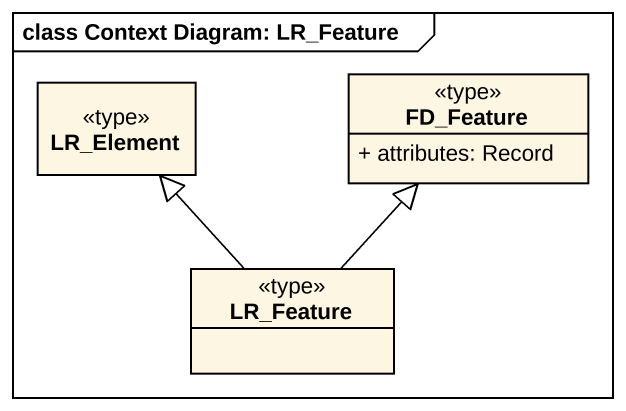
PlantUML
@startuml
mainframe class Context Diagram: LR_Feature
hide circle
hide empty members
skinparam classAttributeIconSize 0
class LR_Element <<type>>
class FD_Feature <<type>> {
  + attributes: Record
}
class LR_Feature <<type>>
LR_Feature -up-|> LR_Element
LR_Feature -up-|> FD_Feature
@enduml
